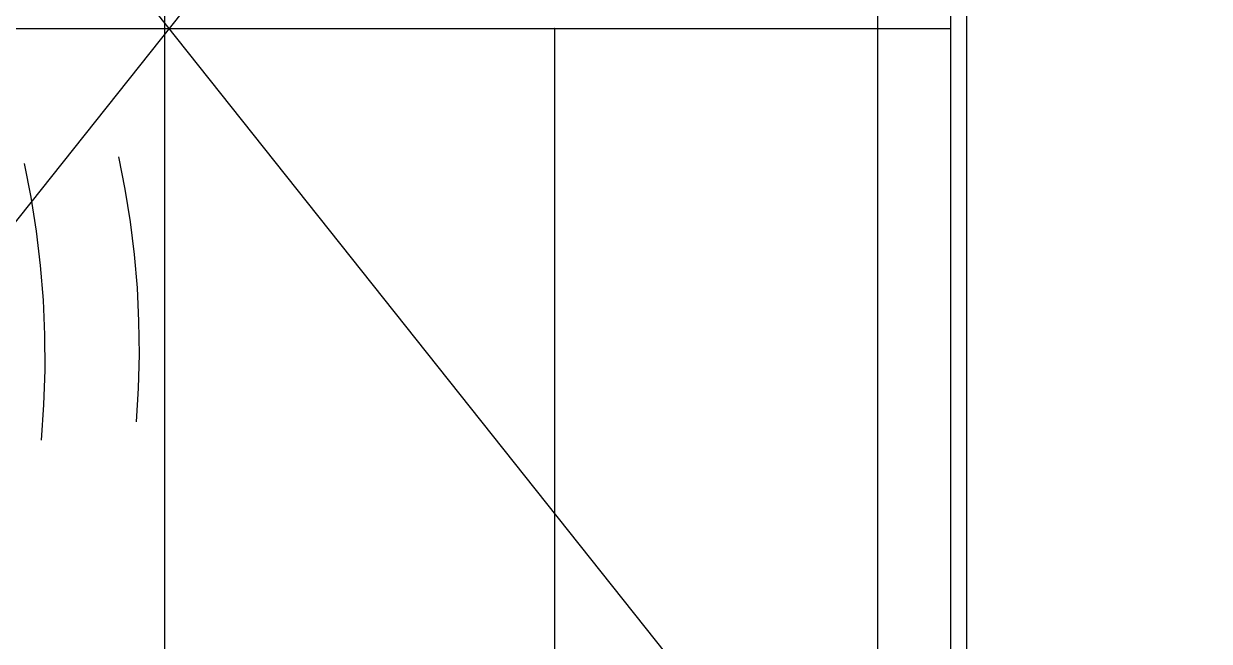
# Model space of a CAD drawing. Extents: x -1 to 1284, y 105 to 936.
# Drawn here: x 358.1 to 548.2, y 333.4 to 432.4 of the extents above; entities that cross this region are included whole.
import ezdxf

# ---------------------------------------------------------------- set-up
doc = ezdxf.new("R2010")
doc.units = 0

msp = doc.modelspace()

# ---------------------------------------------------------------- linework, layer by layer
for p, q in [((509.367, 149.955), (509.367, 713.128)), ((509.367, 149.955), (509.367, 713.128)), ((509.367, 149.955), (509.367, 713.128)), ((509.367, 149.955), (509.367, 713.128)), ((509.367, 149.955), (509.367, 713.128)), ((509.367, 149.955), (509.367, 713.128)), ((509.367, 149.955), (509.367, 713.128)), ((509.367, 149.955), (509.367, 713.128)), ((509.367, 149.955), (509.367, 713.128)), ((509.367, 149.955), (509.367, 713.128)), ((509.367, 149.955), (509.367, 713.128)), ((162.548, 156.305), (600.386, 706.778)), ((162.548, 706.778), (600.386, 156.305)), ((162.548, 156.305), (600.386, 706.778)), ((162.548, 706.778), (600.386, 156.305)), ((162.548, 156.305), (600.386, 706.778)), ((162.548, 706.778), (600.386, 156.305)), ((162.548, 156.305), (600.386, 706.778)), ((162.548, 706.778), (600.386, 156.305)), ((162.548, 156.305), (600.386, 706.778)), ((162.548, 706.778), (600.386, 156.305)), ((162.548, 156.305), (600.386, 706.778)), ((162.548, 706.778), (600.386, 156.305)), ((162.548, 156.305), (600.386, 706.778)), ((162.548, 706.778), (600.386, 156.305)), ((162.548, 156.305), (600.386, 706.778)), ((162.548, 706.778), (600.386, 156.305)), ((162.548, 156.305), (600.386, 706.778)), ((162.548, 706.778), (600.386, 156.305)), ((162.548, 156.305), (600.386, 706.778)), ((162.548, 706.778), (600.386, 156.305)), ((162.548, 156.305), (600.386, 706.778)), ((162.548, 706.778), (600.386, 156.305)), ((506.737, 706.778), (506.737, 156.305)), ((506.737, 706.778), (506.737, 156.305)), ((506.737, 706.778), (506.737, 156.305)), ((506.737, 706.778), (506.737, 156.305)), ((506.737, 706.778), (506.737, 156.305)), ((506.737, 706.778), (506.737, 156.305)), ((506.737, 706.778), (506.737, 156.305)), ((506.737, 706.778), (506.737, 156.305)), ((506.737, 706.778), (506.737, 156.305)), ((506.737, 706.778), (506.737, 156.305)), ((506.737, 706.778), (506.737, 156.305)), ((380.748, 288.723), (380.748, 682.423)), ((495.048, 682.423), (495.048, 288.723)), ((506.737, 431.542), (328.938, 431.542)), ((506.737, 431.542), (328.938, 431.542)), ((506.737, 431.542), (328.938, 431.542)), ((506.737, 431.542), (328.938, 431.542)), ((506.737, 431.542), (328.938, 431.542)), ((506.737, 431.542), (328.938, 431.542)), ((506.737, 431.542), (328.938, 431.542)), ((506.737, 431.542), (328.938, 431.542)), ((506.737, 431.542), (328.938, 431.542)), ((506.737, 431.542), (328.938, 431.542)), ((506.737, 431.542), (328.938, 431.542)), ((381.434781, 431.599284), (381.401708, 431.542)), ((381.434781, 431.599284), (381.401708, 431.542)), ((381.434781, 431.599284), (381.401708, 431.542)), ((381.434781, 431.599284), (381.401708, 431.542)), ((381.434781, 431.599284), (381.401708, 431.542)), ((381.434781, 431.599284), (381.401708, 431.542)), ((381.434781, 431.599284), (381.401708, 431.542)), ((381.434781, 431.599284), (381.401708, 431.542)), ((381.434781, 431.599284), (381.401708, 431.542)), ((381.434781, 431.599284), (381.401708, 431.542)), ((381.434781, 431.599284), (381.401708, 431.542)), ((381.434781, 431.599284), (381.401708, 431.542)), ((381.434781, 431.599284), (381.401708, 431.542)), ((381.434781, 431.599284), (381.401708, 431.542)), ((381.434781, 431.599284), (381.401708, 431.542)), ((381.434781, 431.599284), (381.401708, 431.542)), ((381.434781, 431.599284), (381.401708, 431.542)), ((381.434781, 431.599284), (381.401708, 431.542)), ((381.434781, 431.599284), (381.401708, 431.542)), ((381.434781, 431.599284), (381.401708, 431.542)), ((381.434781, 431.599284), (381.401708, 431.542)), ((381.434781, 431.599284), (381.401708, 431.542)), ((381.434781, 431.599284), (381.401708, 431.542)), ((381.434781, 431.599284), (381.401708, 431.542)), ((381.434781, 431.599284), (381.401708, 431.542)), ((381.434781, 431.599284), (381.401708, 431.542)), ((381.434781, 431.599284), (381.401708, 431.542)), ((381.434781, 431.599284), (381.401708, 431.542)), ((381.434781, 431.599284), (381.401708, 431.542)), ((381.434781, 431.599284), (381.401708, 431.542)), ((381.434781, 431.599284), (381.401708, 431.542)), ((381.434781, 431.599284), (381.401708, 431.542)), ((381.434781, 431.599284), (381.401708, 431.542)), ((381.401708, 431.542), (381.434781, 431.484716)), ((381.401708, 431.542), (381.434781, 431.484716)), ((381.401708, 431.542), (381.434781, 431.484716)), ((381.401708, 431.542), (381.434781, 431.484716)), ((381.401708, 431.542), (381.434781, 431.484716)), ((381.401708, 431.542), (381.434781, 431.484716)), ((381.401708, 431.542), (381.434781, 431.484716)), ((381.401708, 431.542), (381.434781, 431.484716)), ((381.401708, 431.542), (381.434781, 431.484716)), ((381.401708, 431.542), (381.434781, 431.484716)), ((381.401708, 431.542), (381.434781, 431.484716)), ((381.401708, 431.542), (381.434781, 431.484716)), ((381.401708, 431.542), (381.434781, 431.484716)), ((381.401708, 431.542), (381.434781, 431.484716)), ((381.401708, 431.542), (381.434781, 431.484716)), ((381.401708, 431.542), (381.434781, 431.484716)), ((381.401708, 431.542), (381.434781, 431.484716)), ((381.401708, 431.542), (381.434781, 431.484716)), ((381.401708, 431.542), (381.434781, 431.484716)), ((381.401708, 431.542), (381.434781, 431.484716)), ((381.401708, 431.542), (381.434781, 431.484716)), ((381.401708, 431.542), (381.434781, 431.484716)), ((381.401708, 431.542), (381.434781, 431.484716)), ((381.401708, 431.542), (381.434781, 431.484716)), ((381.401708, 431.542), (381.434781, 431.484716)), ((381.401708, 431.542), (381.434781, 431.484716)), ((381.401708, 431.542), (381.434781, 431.484716)), ((381.401708, 431.542), (381.434781, 431.484716)), ((381.401708, 431.542), (381.434781, 431.484716)), ((381.401708, 431.542), (381.434781, 431.484716)), ((381.401708, 431.542), (381.434781, 431.484716)), ((381.401708, 431.542), (381.434781, 431.484716)), ((381.401708, 431.542), (381.434781, 431.484716)), ((381.500927, 431.599284), (381.434781, 431.599284)), ((381.500927, 431.599284), (381.434781, 431.599284)), ((381.500927, 431.599284), (381.434781, 431.599284)), ((381.500927, 431.599284), (381.434781, 431.599284)), ((381.500927, 431.599284), (381.434781, 431.599284)), ((381.500927, 431.599284), (381.434781, 431.599284)), ((381.500927, 431.599284), (381.434781, 431.599284)), ((381.500927, 431.599284), (381.434781, 431.599284)), ((381.500927, 431.599284), (381.434781, 431.599284)), ((381.500927, 431.599284), (381.434781, 431.599284)), ((381.500927, 431.599284), (381.434781, 431.599284)), ((381.500927, 431.599284), (381.434781, 431.599284)), ((381.500927, 431.599284), (381.434781, 431.599284)), ((381.500927, 431.599284), (381.434781, 431.599284)), ((381.500927, 431.599284), (381.434781, 431.599284)), ((381.500927, 431.599284), (381.434781, 431.599284)), ((381.500927, 431.599284), (381.434781, 431.599284)), ((381.500927, 431.599284), (381.434781, 431.599284)), ((381.500927, 431.599284), (381.434781, 431.599284)), ((381.500927, 431.599284), (381.434781, 431.599284)), ((381.500927, 431.599284), (381.434781, 431.599284)), ((381.500927, 431.599284), (381.434781, 431.599284)), ((381.500927, 431.599284), (381.434781, 431.599284)), ((381.500927, 431.599284), (381.434781, 431.599284)), ((381.500927, 431.599284), (381.434781, 431.599284)), ((381.500927, 431.599284), (381.434781, 431.599284)), ((381.500927, 431.599284), (381.434781, 431.599284)), ((381.500927, 431.599284), (381.434781, 431.599284)), ((381.500927, 431.599284), (381.434781, 431.599284)), ((381.500927, 431.599284), (381.434781, 431.599284)), ((381.500927, 431.599284), (381.434781, 431.599284)), ((381.500927, 431.599284), (381.434781, 431.599284)), ((381.500927, 431.599284), (381.434781, 431.599284)), ((381.534, 431.542), (381.500927, 431.599284)), ((381.534, 431.542), (381.500927, 431.599284)), ((381.534, 431.542), (381.500927, 431.599284)), ((381.534, 431.542), (381.500927, 431.599284)), ((381.534, 431.542), (381.500927, 431.599284)), ((381.534, 431.542), (381.500927, 431.599284)), ((381.534, 431.542), (381.500927, 431.599284)), ((381.534, 431.542), (381.500927, 431.599284)), ((381.534, 431.542), (381.500927, 431.599284)), ((381.534, 431.542), (381.500927, 431.599284)), ((381.534, 431.542), (381.500927, 431.599284)), ((381.534, 431.542), (381.500927, 431.599284)), ((381.534, 431.542), (381.500927, 431.599284)), ((381.534, 431.542), (381.500927, 431.599284)), ((381.534, 431.542), (381.500927, 431.599284)), ((381.534, 431.542), (381.500927, 431.599284)), ((381.534, 431.542), (381.500927, 431.599284)), ((381.534, 431.542), (381.500927, 431.599284)), ((381.534, 431.542), (381.500927, 431.599284)), ((381.534, 431.542), (381.500927, 431.599284)), ((381.534, 431.542), (381.500927, 431.599284)), ((381.534, 431.542), (381.500927, 431.599284)), ((381.534, 431.542), (381.500927, 431.599284)), ((381.534, 431.542), (381.500927, 431.599284)), ((381.534, 431.542), (381.500927, 431.599284)), ((381.534, 431.542), (381.500927, 431.599284)), ((381.534, 431.542), (381.500927, 431.599284)), ((381.534, 431.542), (381.500927, 431.599284)), ((381.534, 431.542), (381.500927, 431.599284)), ((381.534, 431.542), (381.500927, 431.599284)), ((381.534, 431.542), (381.500927, 431.599284)), ((381.534, 431.542), (381.500927, 431.599284)), ((381.534, 431.542), (381.500927, 431.599284)), ((381.500927, 431.484716), (381.534, 431.542)), ((381.500927, 431.484716), (381.534, 431.542)), ((381.500927, 431.484716), (381.534, 431.542)), ((381.500927, 431.484716), (381.534, 431.542)), ((381.500927, 431.484716), (381.534, 431.542)), ((381.500927, 431.484716), (381.534, 431.542)), ((381.500927, 431.484716), (381.534, 431.542)), ((381.500927, 431.484716), (381.534, 431.542)), ((381.500927, 431.484716), (381.534, 431.542)), ((381.500927, 431.484716), (381.534, 431.542)), ((381.500927, 431.484716), (381.534, 431.542)), ((381.500927, 431.484716), (381.534, 431.542)), ((381.500927, 431.484716), (381.534, 431.542)), ((381.500927, 431.484716), (381.534, 431.542)), ((381.500927, 431.484716), (381.534, 431.542)), ((381.500927, 431.484716), (381.534, 431.542)), ((381.500927, 431.484716), (381.534, 431.542)), ((381.500927, 431.484716), (381.534, 431.542)), ((381.500927, 431.484716), (381.534, 431.542)), ((381.500927, 431.484716), (381.534, 431.542)), ((381.500927, 431.484716), (381.534, 431.542)), ((381.500927, 431.484716), (381.534, 431.542)), ((381.500927, 431.484716), (381.534, 431.542)), ((381.500927, 431.484716), (381.534, 431.542)), ((381.500927, 431.484716), (381.534, 431.542)), ((381.500927, 431.484716), (381.534, 431.542)), ((381.500927, 431.484716), (381.534, 431.542)), ((381.500927, 431.484716), (381.534, 431.542)), ((381.500927, 431.484716), (381.534, 431.542)), ((381.500927, 431.484716), (381.534, 431.542)), ((381.500927, 431.484716), (381.534, 431.542)), ((381.500927, 431.484716), (381.534, 431.542)), ((381.500927, 431.484716), (381.534, 431.542)), ((381.534, 431.542), (381.534, 431.542)), ((381.534, 431.542), (381.534, 431.542)), ((381.534, 431.542), (381.534, 431.542)), ((381.534, 431.542), (381.534, 431.542)), ((381.534, 431.542), (381.534, 431.542)), ((381.534, 431.542), (381.534, 431.542)), ((381.534, 431.542), (381.534, 431.542)), ((381.534, 431.542), (381.534, 431.542)), ((381.534, 431.542), (381.534, 431.542)), ((381.534, 431.542), (381.534, 431.542)), ((381.534, 431.542), (381.534, 431.542)), ((381.534, 431.542), (381.534, 431.542)), ((381.534, 431.542), (381.534, 431.542)), ((381.534, 431.542), (381.534, 431.542)), ((381.534, 431.542), (381.534, 431.542)), ((381.534, 431.542), (381.534, 431.542)), ((381.534, 431.542), (381.534, 431.542)), ((381.534, 431.542), (381.534, 431.542)), ((381.534, 431.542), (381.534, 431.542)), ((381.534, 431.542), (381.534, 431.542)), ((381.534, 431.542), (381.534, 431.542)), ((381.534, 431.542), (381.534, 431.542)), ((381.534, 431.542), (381.534, 431.542)), ((381.534, 431.542), (381.534, 431.542)), ((381.534, 431.542), (381.534, 431.542)), ((381.534, 431.542), (381.534, 431.542)), ((381.534, 431.542), (381.534, 431.542)), ((381.534, 431.542), (381.534, 431.542)), ((381.534, 431.542), (381.534, 431.542)), ((381.534, 431.542), (381.534, 431.542)), ((381.534, 431.542), (381.534, 431.542)), ((381.534, 431.542), (381.534, 431.542)), ((381.534, 431.542), (381.534, 431.542)), ((443.204781, 431.599284), (443.171708, 431.542)), ((443.204781, 431.599284), (443.171708, 431.542)), ((443.204781, 431.599284), (443.171708, 431.542)), ((443.204781, 431.599284), (443.171708, 431.542)), ((443.204781, 431.599284), (443.171708, 431.542)), ((443.204781, 431.599284), (443.171708, 431.542)), ((443.204781, 431.599284), (443.171708, 431.542)), ((443.204781, 431.599284), (443.171708, 431.542)), ((443.204781, 431.599284), (443.171708, 431.542)), ((443.204781, 431.599284), (443.171708, 431.542)), ((443.204781, 431.599284), (443.171708, 431.542)), ((443.171708, 431.542), (443.204781, 431.484716)), ((443.171708, 431.542), (443.204781, 431.484716)), ((443.171708, 431.542), (443.204781, 431.484716)), ((443.171708, 431.542), (443.204781, 431.484716)), ((443.171708, 431.542), (443.204781, 431.484716)), ((443.171708, 431.542), (443.204781, 431.484716)), ((443.171708, 431.542), (443.204781, 431.484716)), ((443.171708, 431.542), (443.204781, 431.484716)), ((443.171708, 431.542), (443.204781, 431.484716)), ((443.171708, 431.542), (443.204781, 431.484716)), ((443.171708, 431.542), (443.204781, 431.484716)), ((443.270927, 431.599284), (443.204781, 431.599284)), ((443.270927, 431.599284), (443.204781, 431.599284)), ((443.270927, 431.599284), (443.204781, 431.599284)), ((443.270927, 431.599284), (443.204781, 431.599284)), ((443.270927, 431.599284), (443.204781, 431.599284)), ((443.270927, 431.599284), (443.204781, 431.599284)), ((443.270927, 431.599284), (443.204781, 431.599284)), ((443.270927, 431.599284), (443.204781, 431.599284)), ((443.270927, 431.599284), (443.204781, 431.599284)), ((443.270927, 431.599284), (443.204781, 431.599284)), ((443.270927, 431.599284), (443.204781, 431.599284)), ((443.237, 431.542), (443.237, 253.742)), ((443.237, 431.542), (443.237, 253.742)), ((443.237, 431.542), (443.237, 253.742)), ((443.237, 431.542), (443.237, 253.742)), ((443.237, 431.542), (443.237, 253.742)), ((443.237, 431.542), (443.237, 253.742)), ((443.237, 431.542), (443.237, 253.742)), ((443.237, 431.542), (443.237, 253.742)), ((443.237, 431.542), (443.237, 253.742)), ((443.237, 431.542), (443.237, 253.742)), ((443.237, 431.542), (443.237, 253.742)), ((443.304, 431.542), (443.270927, 431.599284)), ((443.304, 431.542), (443.270927, 431.599284)), ((443.304, 431.542), (443.270927, 431.599284)), ((443.304, 431.542), (443.270927, 431.599284)), ((443.304, 431.542), (443.270927, 431.599284)), ((443.304, 431.542), (443.270927, 431.599284)), ((443.304, 431.542), (443.270927, 431.599284)), ((443.304, 431.542), (443.270927, 431.599284)), ((443.304, 431.542), (443.270927, 431.599284)), ((443.304, 431.542), (443.270927, 431.599284)), ((443.304, 431.542), (443.270927, 431.599284)), ((443.270927, 431.484716), (443.304, 431.542)), ((443.270927, 431.484716), (443.304, 431.542)), ((443.270927, 431.484716), (443.304, 431.542)), ((443.270927, 431.484716), (443.304, 431.542)), ((443.270927, 431.484716), (443.304, 431.542)), ((443.270927, 431.484716), (443.304, 431.542)), ((443.270927, 431.484716), (443.304, 431.542)), ((443.270927, 431.484716), (443.304, 431.542)), ((443.270927, 431.484716), (443.304, 431.542)), ((443.270927, 431.484716), (443.304, 431.542)), ((443.270927, 431.484716), (443.304, 431.542)), ((443.304, 431.542), (443.304, 431.542)), ((443.304, 431.542), (443.304, 431.542)), ((443.304, 431.542), (443.304, 431.542)), ((443.304, 431.542), (443.304, 431.542)), ((443.304, 431.542), (443.304, 431.542)), ((443.304, 431.542), (443.304, 431.542)), ((443.304, 431.542), (443.304, 431.542)), ((443.304, 431.542), (443.304, 431.542)), ((443.304, 431.542), (443.304, 431.542)), ((443.304, 431.542), (443.304, 431.542)), ((443.304, 431.542), (443.304, 431.542)), ((381.434781, 431.484716), (381.500927, 431.484716)), ((381.434781, 431.484716), (381.500927, 431.484716)), ((381.434781, 431.484716), (381.500927, 431.484716)), ((381.434781, 431.484716), (381.500927, 431.484716)), ((381.434781, 431.484716), (381.500927, 431.484716)), ((381.434781, 431.484716), (381.500927, 431.484716)), ((381.434781, 431.484716), (381.500927, 431.484716)), ((381.434781, 431.484716), (381.500927, 431.484716)), ((381.434781, 431.484716), (381.500927, 431.484716)), ((381.434781, 431.484716), (381.500927, 431.484716)), ((381.434781, 431.484716), (381.500927, 431.484716)), ((381.434781, 431.484716), (381.500927, 431.484716)), ((381.434781, 431.484716), (381.500927, 431.484716)), ((381.434781, 431.484716), (381.500927, 431.484716)), ((381.434781, 431.484716), (381.500927, 431.484716)), ((381.434781, 431.484716), (381.500927, 431.484716)), ((381.434781, 431.484716), (381.500927, 431.484716)), ((381.434781, 431.484716), (381.500927, 431.484716)), ((381.434781, 431.484716), (381.500927, 431.484716)), ((381.434781, 431.484716), (381.500927, 431.484716)), ((381.434781, 431.484716), (381.500927, 431.484716)), ((381.434781, 431.484716), (381.500927, 431.484716)), ((381.434781, 431.484716), (381.500927, 431.484716)), ((381.434781, 431.484716), (381.500927, 431.484716)), ((381.434781, 431.484716), (381.500927, 431.484716)), ((381.434781, 431.484716), (381.500927, 431.484716)), ((381.434781, 431.484716), (381.500927, 431.484716)), ((381.434781, 431.484716), (381.500927, 431.484716)), ((381.434781, 431.484716), (381.500927, 431.484716)), ((381.434781, 431.484716), (381.500927, 431.484716)), ((381.434781, 431.484716), (381.500927, 431.484716)), ((381.434781, 431.484716), (381.500927, 431.484716)), ((381.434781, 431.484716), (381.500927, 431.484716)), ((443.204781, 431.484716), (443.270927, 431.484716)), ((443.204781, 431.484716), (443.270927, 431.484716)), ((443.204781, 431.484716), (443.270927, 431.484716)), ((443.204781, 431.484716), (443.270927, 431.484716)), ((443.204781, 431.484716), (443.270927, 431.484716)), ((443.204781, 431.484716), (443.270927, 431.484716)), ((443.204781, 431.484716), (443.270927, 431.484716)), ((443.204781, 431.484716), (443.270927, 431.484716)), ((443.204781, 431.484716), (443.270927, 431.484716)), ((443.204781, 431.484716), (443.270927, 431.484716)), ((443.204781, 431.484716), (443.270927, 431.484716)), ((374.423365, 405.856129), (373.39169, 411.0375)), ((359.345, 404.569474), (358.27292, 409.9767)), ((375.263231, 400.626299), (374.423365, 405.856129)), ((360.208206, 399.110117), (359.345, 404.569474)), ((375.910906, 395.353694), (375.263231, 400.626299)), ((360.862143, 393.60509), (360.208206, 399.110117)), ((361.306416, 388.060853), (360.862143, 393.60509)), ((376.366005, 390.044), (375.910906, 395.353694)), ((376.628147, 384.702899), (376.366005, 390.044)), ((361.540633, 382.483865), (361.306416, 388.060853)), ((376.696949, 379.336076), (376.628147, 384.702899)), ((361.564399, 376.880587), (361.540633, 382.483865)), ((376.572027, 373.949215), (376.696949, 379.336076)), ((361.377319, 371.257479), (361.564399, 376.880587)), ((376.253, 368.548), (376.572027, 373.949215)), ((360.979, 365.621), (361.377319, 371.257479))]:
    msp.add_line(p, q)

doc.saveas('drawing.dxf')
